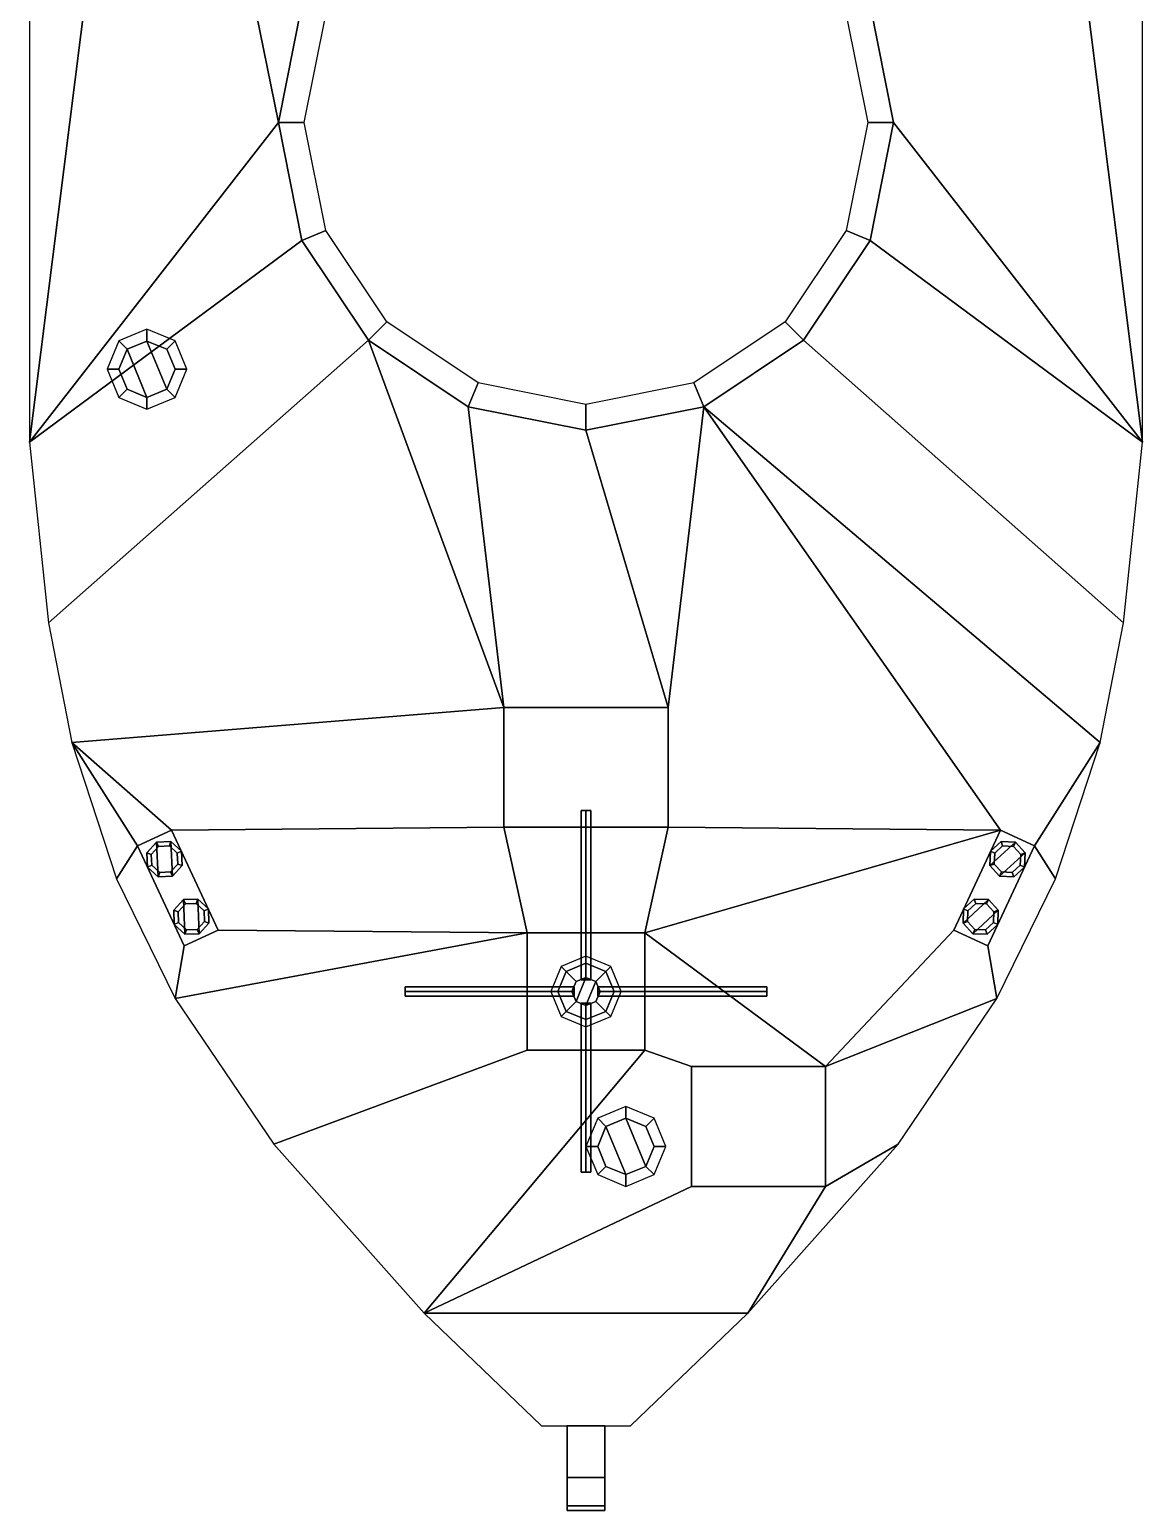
# Model space of a CAD drawing. Extents: x -2.4 to 2.4, y -9.4 to 9.3.
# Drawn here: x -2.37 to 2.37, y -9.4 to -3.09 of the extents above; entities that cross this region are included whole.
import ezdxf

# ---------------------------------------------------------------- set-up
doc = ezdxf.new("R2010")
doc.units = 0
doc.layers.add('SUPERSTRUCTURE', color=3, linetype='CONTINUOUS')

msp = doc.modelspace()

# ---------------------------------------------------------------- linework, layer by layer
at = {"layer": 'SUPERSTRUCTURE'}
for points in [[(-2.37, 0.76, 0.71), (-2.37, -4.85, 0.71), (-1.86, -0.79, 0.71), (-2, 0.58, 0.71)], [(1.86, -0.79, 0.71), (2.37, -4.85, 0.71), (2.37, 0.76, 0.71), (2, 0.58, 0.71)], [(-1.86, -0.79, 0.71), (-1.86, -0.79, 0.71), (-2.37, -4.85, 0.71), (-1.31, -3.49, 0.71)], [(-1.86, -0.79, 0.71), (-1.86, -0.79, 0.71), (-1.31, -3.49, 0.71), (-1.2103, -2.9887, 0.71)], [(2.37, -4.85, 0.71), (1.86, -0.79, 0.71), (1.2103, -2.9887, 0.71), (1.31, -3.49, 0.71)], [(-1.2103, -2.9887, 0.71), (-1.31, -3.49, 0.71), (-1.2, -3.49, 0.8), (-1.1087, -3.0308, 0.8)], [(1.31, -3.49, 0.71), (1.2103, -2.9887, 0.71), (1.1087, -3.0308, 0.8), (1.2, -3.49, 0.8)], [(-2.37, -4.85, 0.71), (-2.37, -4.85, 0.71), (-1.2103, -3.9913, 0.71), (-1.31, -3.49, 0.71)], [(-1.31, -3.49, 0.71), (-1.2103, -3.9913, 0.71), (-1.1087, -3.9492, 0.8), (-1.2, -3.49, 0.8)], [(1.2103, -3.9913, 0.71), (1.31, -3.49, 0.71), (1.2, -3.49, 0.8), (1.1087, -3.9492, 0.8)], [(2.37, -4.85, 0.71), (2.37, -4.85, 0.71), (1.31, -3.49, 0.71), (1.2103, -3.9913, 0.71)], [(-1.2103, -3.9913, 0.71), (-0.9263, -4.4163, 0.71), (-0.8485, -4.3385, 0.8), (-1.1087, -3.9492, 0.8)], [(0.9263, -4.4163, 0.71), (1.2103, -3.9913, 0.71), (1.1087, -3.9492, 0.8), (0.8485, -4.3385, 0.8)], [(-2.37, -4.85, 0.71), (-2.29, -5.62, 0.71), (-0.9263, -4.4163, 0.71), (-1.2103, -3.9913, 0.71)], [(2.29, -5.62, 0.71), (2.37, -4.85, 0.71), (1.2103, -3.9913, 0.71), (0.9263, -4.4163, 0.71)], [(-0.9263, -4.4163, 0.71), (-0.5013, -4.7003, 0.71), (-0.4592, -4.5987, 0.8), (-0.8485, -4.3385, 0.8)], [(0.5013, -4.7003, 0.71), (0.9263, -4.4163, 0.71), (0.8485, -4.3385, 0.8), (0.4592, -4.5987, 0.8)], [(-1.87, -4.37, 0.73), (-1.9902, -4.4198, 0.73), (-1.9549, -4.4551, 0.78), (-1.87, -4.42, 0.78)], [(-1.7498, -4.4198, 0.73), (-1.87, -4.37, 0.73), (-1.87, -4.42, 0.78), (-1.7851, -4.4551, 0.78)], [(-2.29, -5.62, 0.71), (-2.19, -6.13, 0.71), (-0.35, -5.98, 0.71), (-0.9263, -4.4163, 0.71)], [(-1.9902, -4.4198, 0.73), (-2.04, -4.54, 0.73), (-1.99, -4.54, 0.78), (-1.9549, -4.4551, 0.78)], [(-1.99, -4.54, 0.78), (-1.9549, -4.6249, 0.78), (-1.87, -4.66, 0.78), (-1.9549, -4.4551, 0.78)], [(-1.9549, -4.4551, 0.71), (-1.99, -4.54, 0.71), (-1.99, -4.54, 0.73), (-1.9549, -4.4551, 0.73)], [(-1.9549, -4.4551, 0.78), (-1.87, -4.66, 0.78), (-1.7851, -4.6249, 0.78), (-1.87, -4.42, 0.78)], [(-1.87, -4.42, 0.71), (-1.9549, -4.4551, 0.71), (-1.9549, -4.4551, 0.73), (-1.87, -4.42, 0.73)], [(-1.87, -4.42, 0.78), (-1.7851, -4.6249, 0.78), (-1.75, -4.54, 0.78), (-1.7851, -4.4551, 0.78)], [(-1.7851, -4.4551, 0.71), (-1.87, -4.42, 0.71), (-1.87, -4.42, 0.73), (-1.7851, -4.4551, 0.73)], [(-1.7, -4.54, 0.73), (-1.7498, -4.4198, 0.73), (-1.7851, -4.4551, 0.78), (-1.75, -4.54, 0.78)], [(-1.75, -4.54, 0.71), (-1.7851, -4.4551, 0.71), (-1.7851, -4.4551, 0.73), (-1.75, -4.54, 0.73)], [(-0.35, -5.98, 0.71), (-0.35, -5.98, 0.71), (-0.5013, -4.7003, 0.71), (-0.9263, -4.4163, 0.71)], [(2.19, -6.13, 0.71), (2.29, -5.62, 0.71), (0.9263, -4.4163, 0.71), (0.5013, -4.7003, 0.71)], [(-2.04, -4.54, 0.73), (-1.9902, -4.6602, 0.73), (-1.9549, -4.6249, 0.78), (-1.99, -4.54, 0.78)], [(-1.99, -4.54, 0.71), (-1.9549, -4.6249, 0.71), (-1.9549, -4.6249, 0.73), (-1.99, -4.54, 0.73)], [(-1.7851, -4.6249, 0.71), (-1.75, -4.54, 0.71), (-1.75, -4.54, 0.73), (-1.7851, -4.6249, 0.73)], [(-1.7498, -4.6602, 0.73), (-1.7, -4.54, 0.73), (-1.75, -4.54, 0.78), (-1.7851, -4.6249, 0.78)], [(-0.5013, -4.7003, 0.71), (0, -4.8, 0.71), (0, -4.69, 0.8), (-0.4592, -4.5987, 0.8)], [(0, -4.8, 0.71), (0.5013, -4.7003, 0.71), (0.4592, -4.5987, 0.8), (0, -4.69, 0.8)], [(-1.9902, -4.6602, 0.73), (-1.87, -4.71, 0.73), (-1.87, -4.66, 0.78), (-1.9549, -4.6249, 0.78)], [(-1.9549, -4.6249, 0.71), (-1.87, -4.66, 0.71), (-1.87, -4.66, 0.73), (-1.9549, -4.6249, 0.73)], [(-1.87, -4.66, 0.71), (-1.7851, -4.6249, 0.71), (-1.7851, -4.6249, 0.73), (-1.87, -4.66, 0.73)], [(-1.87, -4.71, 0.73), (-1.7498, -4.6602, 0.73), (-1.7851, -4.6249, 0.78), (-1.87, -4.66, 0.78)], [(-0.35, -5.98, 0.71), (0.35, -5.98, 0.71), (0, -4.8, 0.71), (-0.5013, -4.7003, 0.71)], [(0.35, -5.98, 0.71), (0.35, -5.98, 0.71), (0.5013, -4.7003, 0.71), (0, -4.8, 0.71)], [(0.35, -6.49, 0.71), (1.765, -6.5024, 0.71), (0.5013, -4.7003, 0.71), (0.35, -5.98, 0.71)], [(1.91, -6.57, 0.71), (2.19, -6.13, 0.71), (0.5013, -4.7003, 0.71), (1.765, -6.5024, 0.71)], [(-2.19, -6.13, 0.71), (-1.765, -6.5024, 0.71), (-0.35, -6.49, 0.71), (-0.35, -5.98, 0.71)], [(-0.35, -5.98, 0.77), (-0.35, -6.49, 0.77), (0.35, -6.49, 0.77), (0.35, -5.98, 0.77)], [(-0.35, -5.98, 0.71), (-0.35, -6.49, 0.71), (-0.35, -6.49, 0.77), (-0.35, -5.98, 0.77)], [(0.35, -5.98, 0.77), (0.35, -5.98, 0.71), (-0.35, -5.98, 0.71), (-0.35, -5.98, 0.77)], [(0.35, -6.49, 0.77), (0.35, -6.49, 0.71), (0.35, -5.98, 0.71), (0.35, -5.98, 0.77)], [(-2.19, -6.13, 0.71), (-2, -6.71, 0.71), (-1.91, -6.57, 0.71), (-2.19, -6.13, 0.71)], [(-1.765, -6.5024, 0.71), (-2.19, -6.13, 0.71), (-2.19, -6.13, 0.71), (-1.91, -6.57, 0.71)], [(1.91, -6.57, 0.71), (2, -6.71, 0.71), (2.19, -6.13, 0.71)], [(0, -7.14, 0.96), (-0.02, -7.14, 0.98), (-0.02, -6.42, 0.98), (0, -6.42, 0.96)], [(0, -6.42, 1), (0.02, -6.42, 0.98), (0, -6.42, 0.96), (-0.02, -6.42, 0.98)], [(-0.02, -7.14, 0.98), (0, -7.14, 1), (0, -6.42, 1), (-0.02, -6.42, 0.98)], [(0.02, -7.14, 0.98), (0, -7.14, 0.96), (0, -6.42, 0.96), (0.02, -6.42, 0.98)], [(0, -7.14, 1), (0.02, -7.14, 0.98), (0.02, -6.42, 0.98), (0, -6.42, 1)], [(-1.5664, -6.9283, 0.71), (-0.25, -6.94, 0.71), (-0.35, -6.49, 0.71), (-1.765, -6.5024, 0.71)], [(-0.35, -6.49, 0.77), (-0.35, -6.49, 0.71), (0.35, -6.49, 0.71), (0.35, -6.49, 0.77)], [(-0.35, -6.49, 0.71), (-0.25, -6.94, 0.71), (0.25, -6.94, 0.71), (0.35, -6.49, 0.71)], [(0.35, -6.49, 0.71), (0.25, -6.94, 0.71), (1.765, -6.5024, 0.71)], [(-1.91, -6.57, 0.73), (-1.7114, -6.996, 0.73), (-1.5664, -6.9283, 0.73), (-1.765, -6.5024, 0.73)], [(-1.765, -6.5024, 0.73), (-1.765, -6.5024, 0.71), (-1.91, -6.57, 0.71), (-1.91, -6.57, 0.73)], [(-1.8206, -6.5724, 0.81), (-1.8516, -6.6063, 0.81), (-1.8704, -6.5995, 0.83), (-1.829, -6.5543, 0.83)], [(-1.8226, -6.702, 0.83), (-1.829, -6.5543, 0.83), (-1.8704, -6.5995, 0.83), (-1.8677, -6.6606, 0.83)], [(-1.7747, -6.5704, 0.81), (-1.8206, -6.5724, 0.81), (-1.829, -6.5543, 0.83), (-1.7679, -6.5516, 0.83)], [(-1.7614, -6.6993, 0.83), (-1.7679, -6.5516, 0.83), (-1.829, -6.5543, 0.83), (-1.8226, -6.702, 0.83)], [(-1.7409, -6.6015, 0.81), (-1.7747, -6.5704, 0.81), (-1.7679, -6.5516, 0.83), (-1.7227, -6.593, 0.83)], [(-1.7201, -6.6542, 0.83), (-1.7227, -6.593, 0.83), (-1.7679, -6.5516, 0.83), (-1.7614, -6.6993, 0.83)], [(-1.5664, -6.9283, 0.73), (-1.5664, -6.9283, 0.71), (-1.765, -6.5024, 0.71), (-1.765, -6.5024, 0.73)], [(0.25, -6.94, 0.71), (1.02, -7.51, 0.71), (1.5664, -6.9283, 0.71), (1.765, -6.5024, 0.71)], [(1.765, -6.5024, 0.71), (1.5664, -6.9283, 0.71), (1.5664, -6.9283, 0.73), (1.765, -6.5024, 0.73)], [(1.765, -6.5024, 0.73), (1.5664, -6.9283, 0.73), (1.7114, -6.996, 0.73), (1.91, -6.57, 0.73)], [(1.7201, -6.6542, 0.83), (1.829, -6.5543, 0.83), (1.7679, -6.5516, 0.83), (1.7227, -6.593, 0.83)], [(1.7614, -6.6993, 0.83), (1.8704, -6.5995, 0.83), (1.829, -6.5543, 0.83), (1.7201, -6.6542, 0.83)], [(1.7747, -6.5704, 0.81), (1.7409, -6.6015, 0.81), (1.7227, -6.593, 0.83), (1.7679, -6.5516, 0.83)], [(1.91, -6.57, 0.73), (1.91, -6.57, 0.71), (1.765, -6.5024, 0.71), (1.765, -6.5024, 0.73)], [(1.8206, -6.5724, 0.81), (1.7747, -6.5704, 0.81), (1.7679, -6.5516, 0.83), (1.829, -6.5543, 0.83)], [(1.8516, -6.6063, 0.81), (1.8206, -6.5724, 0.81), (1.829, -6.5543, 0.83), (1.8704, -6.5995, 0.83)], [(-2, -6.71, 0.71), (-1.75, -7.22, 0.71), (-1.7114, -6.996, 0.71), (-1.91, -6.57, 0.71)], [(-1.91, -6.57, 0.71), (-1.7114, -6.996, 0.71), (-1.7114, -6.996, 0.73), (-1.91, -6.57, 0.73)], [(-1.8516, -6.6063, 0.81), (-1.8496, -6.6522, 0.81), (-1.8677, -6.6606, 0.83), (-1.8704, -6.5995, 0.83)], [(-1.8206, -6.5724, 0.73), (-1.8516, -6.6063, 0.73), (-1.8516, -6.6063, 0.81), (-1.8206, -6.5724, 0.81)], [(-1.8516, -6.6063, 0.73), (-1.8496, -6.6522, 0.73), (-1.8496, -6.6522, 0.81), (-1.8516, -6.6063, 0.81)], [(-1.7747, -6.5704, 0.73), (-1.8206, -6.5724, 0.73), (-1.8206, -6.5724, 0.81), (-1.7747, -6.5704, 0.81)], [(-1.7409, -6.6015, 0.73), (-1.7747, -6.5704, 0.73), (-1.7747, -6.5704, 0.81), (-1.7409, -6.6015, 0.81)], [(-1.7389, -6.6473, 0.81), (-1.7409, -6.6015, 0.81), (-1.7227, -6.593, 0.83), (-1.7201, -6.6542, 0.83)], [(-1.7389, -6.6473, 0.73), (-1.7409, -6.6015, 0.73), (-1.7409, -6.6015, 0.81), (-1.7389, -6.6473, 0.81)], [(1.7114, -6.996, 0.73), (1.7114, -6.996, 0.71), (1.91, -6.57, 0.71), (1.91, -6.57, 0.73)], [(1.7114, -6.996, 0.71), (1.75, -7.22, 0.71), (2, -6.71, 0.71), (1.91, -6.57, 0.71)], [(1.7409, -6.6015, 0.81), (1.7389, -6.6473, 0.81), (1.7201, -6.6542, 0.83), (1.7227, -6.593, 0.83)], [(1.7409, -6.6015, 0.73), (1.7389, -6.6473, 0.73), (1.7389, -6.6473, 0.81), (1.7409, -6.6015, 0.81)], [(1.7747, -6.5704, 0.73), (1.7409, -6.6015, 0.73), (1.7409, -6.6015, 0.81), (1.7747, -6.5704, 0.81)], [(1.8226, -6.702, 0.83), (1.8677, -6.6606, 0.83), (1.8704, -6.5995, 0.83), (1.7614, -6.6993, 0.83)], [(1.8206, -6.5724, 0.73), (1.7747, -6.5704, 0.73), (1.7747, -6.5704, 0.81), (1.8206, -6.5724, 0.81)], [(1.8516, -6.6063, 0.73), (1.8206, -6.5724, 0.73), (1.8206, -6.5724, 0.81), (1.8516, -6.6063, 0.81)], [(1.8496, -6.6522, 0.81), (1.8516, -6.6063, 0.81), (1.8704, -6.5995, 0.83), (1.8677, -6.6606, 0.83)], [(1.8496, -6.6522, 0.73), (1.8516, -6.6063, 0.73), (1.8516, -6.6063, 0.81), (1.8496, -6.6522, 0.81)], [(-1.8496, -6.6522, 0.81), (-1.8158, -6.6832, 0.81), (-1.8226, -6.702, 0.83), (-1.8677, -6.6606, 0.83)], [(-1.8496, -6.6522, 0.73), (-1.8158, -6.6832, 0.73), (-1.8158, -6.6832, 0.81), (-1.8496, -6.6522, 0.81)], [(-1.8158, -6.6832, 0.81), (-1.7699, -6.6812, 0.81), (-1.7614, -6.6993, 0.83), (-1.8226, -6.702, 0.83)], [(-1.8158, -6.6832, 0.73), (-1.7699, -6.6812, 0.73), (-1.7699, -6.6812, 0.81), (-1.8158, -6.6832, 0.81)], [(-1.7699, -6.6812, 0.81), (-1.7389, -6.6473, 0.81), (-1.7201, -6.6542, 0.83), (-1.7614, -6.6993, 0.83)], [(-1.7699, -6.6812, 0.73), (-1.7389, -6.6473, 0.73), (-1.7389, -6.6473, 0.81), (-1.7699, -6.6812, 0.81)], [(1.7389, -6.6473, 0.81), (1.7699, -6.6812, 0.81), (1.7614, -6.6993, 0.83), (1.7201, -6.6542, 0.83)], [(1.7389, -6.6473, 0.73), (1.7699, -6.6812, 0.73), (1.7699, -6.6812, 0.81), (1.7389, -6.6473, 0.81)], [(1.7699, -6.6812, 0.81), (1.8158, -6.6832, 0.81), (1.8226, -6.702, 0.83), (1.7614, -6.6993, 0.83)], [(1.7699, -6.6812, 0.73), (1.8158, -6.6832, 0.73), (1.8158, -6.6832, 0.81), (1.7699, -6.6812, 0.81)], [(1.8158, -6.6832, 0.73), (1.8496, -6.6522, 0.73), (1.8496, -6.6522, 0.81), (1.8158, -6.6832, 0.81)], [(1.8158, -6.6832, 0.81), (1.8496, -6.6522, 0.81), (1.8677, -6.6606, 0.83), (1.8226, -6.702, 0.83)], [(-1.7065, -6.8171, 0.81), (-1.7375, -6.851, 0.81), (-1.7563, -6.8442, 0.83), (-1.7149, -6.799, 0.83)], [(-1.7085, -6.9467, 0.83), (-1.7149, -6.799, 0.83), (-1.7563, -6.8442, 0.83), (-1.7536, -6.9053, 0.83)], [(-1.6606, -6.8151, 0.81), (-1.7065, -6.8171, 0.81), (-1.7149, -6.799, 0.83), (-1.6538, -6.7963, 0.83)], [(-1.6473, -6.944, 0.83), (-1.6538, -6.7963, 0.83), (-1.7149, -6.799, 0.83), (-1.7085, -6.9467, 0.83)], [(-1.6267, -6.8462, 0.81), (-1.6606, -6.8151, 0.81), (-1.6538, -6.7963, 0.83), (-1.6086, -6.8377, 0.83)], [(-1.606, -6.8989, 0.83), (-1.6086, -6.8377, 0.83), (-1.6538, -6.7963, 0.83), (-1.6473, -6.944, 0.83)], [(1.606, -6.8989, 0.83), (1.7149, -6.799, 0.83), (1.6538, -6.7963, 0.83), (1.6086, -6.8377, 0.83)], [(1.6473, -6.944, 0.83), (1.7563, -6.8442, 0.83), (1.7149, -6.799, 0.83), (1.606, -6.8989, 0.83)], [(1.6606, -6.8151, 0.81), (1.6267, -6.8462, 0.81), (1.6086, -6.8377, 0.83), (1.6538, -6.7963, 0.83)], [(1.7065, -6.8171, 0.81), (1.6606, -6.8151, 0.81), (1.6538, -6.7963, 0.83), (1.7149, -6.799, 0.83)], [(1.7375, -6.851, 0.81), (1.7065, -6.8171, 0.81), (1.7149, -6.799, 0.83), (1.7563, -6.8442, 0.83)], [(-1.7375, -6.851, 0.81), (-1.7355, -6.8969, 0.81), (-1.7536, -6.9053, 0.83), (-1.7563, -6.8442, 0.83)], [(-1.7065, -6.8171, 0.73), (-1.7375, -6.851, 0.73), (-1.7375, -6.851, 0.81), (-1.7065, -6.8171, 0.81)], [(-1.7375, -6.851, 0.73), (-1.7355, -6.8969, 0.73), (-1.7355, -6.8969, 0.81), (-1.7375, -6.851, 0.81)], [(-1.6606, -6.8151, 0.73), (-1.7065, -6.8171, 0.73), (-1.7065, -6.8171, 0.81), (-1.6606, -6.8151, 0.81)], [(-1.6267, -6.8462, 0.73), (-1.6606, -6.8151, 0.73), (-1.6606, -6.8151, 0.81), (-1.6267, -6.8462, 0.81)], [(-1.6247, -6.892, 0.81), (-1.6267, -6.8462, 0.81), (-1.6086, -6.8377, 0.83), (-1.606, -6.8989, 0.83)], [(-1.6247, -6.892, 0.73), (-1.6267, -6.8462, 0.73), (-1.6267, -6.8462, 0.81), (-1.6247, -6.892, 0.81)], [(1.6267, -6.8462, 0.81), (1.6247, -6.892, 0.81), (1.606, -6.8989, 0.83), (1.6086, -6.8377, 0.83)], [(1.6267, -6.8462, 0.73), (1.6247, -6.892, 0.73), (1.6247, -6.892, 0.81), (1.6267, -6.8462, 0.81)], [(1.6606, -6.8151, 0.73), (1.6267, -6.8462, 0.73), (1.6267, -6.8462, 0.81), (1.6606, -6.8151, 0.81)], [(1.7085, -6.9467, 0.83), (1.7536, -6.9053, 0.83), (1.7563, -6.8442, 0.83), (1.6473, -6.944, 0.83)], [(1.7065, -6.8171, 0.73), (1.6606, -6.8151, 0.73), (1.6606, -6.8151, 0.81), (1.7065, -6.8171, 0.81)], [(1.7375, -6.851, 0.73), (1.7065, -6.8171, 0.73), (1.7065, -6.8171, 0.81), (1.7375, -6.851, 0.81)], [(1.7355, -6.8969, 0.81), (1.7375, -6.851, 0.81), (1.7563, -6.8442, 0.83), (1.7536, -6.9053, 0.83)], [(1.7355, -6.8969, 0.73), (1.7375, -6.851, 0.73), (1.7375, -6.851, 0.81), (1.7355, -6.8969, 0.81)], [(-1.7355, -6.8969, 0.81), (-1.7016, -6.9279, 0.81), (-1.7085, -6.9467, 0.83), (-1.7536, -6.9053, 0.83)], [(-1.7114, -6.996, 0.71), (-1.75, -7.22, 0.71), (-0.25, -6.94, 0.71), (-1.5664, -6.9283, 0.71)], [(-1.7355, -6.8969, 0.73), (-1.7016, -6.9279, 0.73), (-1.7016, -6.9279, 0.81), (-1.7355, -6.8969, 0.81)], [(-1.7114, -6.996, 0.73), (-1.7114, -6.996, 0.71), (-1.5664, -6.9283, 0.71), (-1.5664, -6.9283, 0.73)], [(-1.7016, -6.9279, 0.81), (-1.6558, -6.9259, 0.81), (-1.6473, -6.944, 0.83), (-1.7085, -6.9467, 0.83)], [(-1.7016, -6.9279, 0.73), (-1.6558, -6.9259, 0.73), (-1.6558, -6.9259, 0.81), (-1.7016, -6.9279, 0.81)], [(-1.6558, -6.9259, 0.81), (-1.6247, -6.892, 0.81), (-1.606, -6.8989, 0.83), (-1.6473, -6.944, 0.83)], [(-1.6558, -6.9259, 0.73), (-1.6247, -6.892, 0.73), (-1.6247, -6.892, 0.81), (-1.6558, -6.9259, 0.81)], [(1.5664, -6.9283, 0.71), (1.02, -7.51, 0.71), (1.75, -7.22, 0.71), (1.7114, -6.996, 0.71)], [(1.5664, -6.9283, 0.73), (1.5664, -6.9283, 0.71), (1.7114, -6.996, 0.71), (1.7114, -6.996, 0.73)], [(1.6247, -6.892, 0.81), (1.6558, -6.9259, 0.81), (1.6473, -6.944, 0.83), (1.606, -6.8989, 0.83)], [(1.6247, -6.892, 0.73), (1.6558, -6.9259, 0.73), (1.6558, -6.9259, 0.81), (1.6247, -6.892, 0.81)], [(1.6558, -6.9259, 0.81), (1.7016, -6.9279, 0.81), (1.7085, -6.9467, 0.83), (1.6473, -6.944, 0.83)], [(1.6558, -6.9259, 0.73), (1.7016, -6.9279, 0.73), (1.7016, -6.9279, 0.81), (1.6558, -6.9259, 0.81)], [(1.7016, -6.9279, 0.73), (1.7355, -6.8969, 0.73), (1.7355, -6.8969, 0.81), (1.7016, -6.9279, 0.81)], [(1.7016, -6.9279, 0.81), (1.7355, -6.8969, 0.81), (1.7536, -6.9053, 0.83), (1.7085, -6.9467, 0.83)], [(-1.75, -7.22, 0.71), (-1.33, -7.84, 0.71), (-0.25, -7.44, 0.71), (-0.25, -6.94, 0.71)], [(-0.25, -6.94, 0.71), (-0.25, -7.44, 0.71), (-0.25, -7.44, 0.74), (-0.25, -6.94, 0.74)], [(-0.25, -6.94, 0.74), (-0.25, -7.44, 0.74), (0.25, -7.44, 0.74), (0.25, -6.94, 0.74)], [(0.25, -6.94, 0.74), (0.25, -6.94, 0.71), (-0.25, -6.94, 0.71), (-0.25, -6.94, 0.74)], [(0.25, -7.44, 0.74), (0.25, -7.44, 0.71), (0.25, -6.94, 0.71), (0.25, -6.94, 0.74)], [(1.02, -7.51, 0.71), (0.25, -6.94, 0.71), (0.25, -7.44, 0.71), (0.45, -7.51, 0.71)], [(0, -7.04, 0.74), (-0.1061, -7.0839, 0.74), (-0.0849, -7.1051, 0.78), (0, -7.07, 0.78)], [(0.1061, -7.0839, 0.74), (0, -7.04, 0.74), (0, -7.07, 0.78), (0.0849, -7.1051, 0.78)], [(-0.1061, -7.0839, 0.74), (-0.15, -7.19, 0.74), (-0.12, -7.19, 0.78), (-0.0849, -7.1051, 0.78)], [(-0.0849, -7.1051, 0.78), (-0.12, -7.19, 0.78), (-0.06, -7.19, 0.95), (-0.0424, -7.1476, 0.95)], [(0, -7.07, 0.78), (-0.0849, -7.1051, 0.78), (-0.0424, -7.1476, 0.95), (0, -7.13, 0.95)], [(0.0849, -7.1051, 0.78), (0, -7.07, 0.78), (0, -7.13, 0.95), (0.0424, -7.1476, 0.95)], [(0.12, -7.19, 0.78), (0.0849, -7.1051, 0.78), (0.0424, -7.1476, 0.95), (0.06, -7.19, 0.95)], [(0.15, -7.19, 0.74), (0.1061, -7.0839, 0.74), (0.0849, -7.1051, 0.78), (0.12, -7.19, 0.78)], [(-0.05, -7.19, 1), (-0.05, -7.17, 0.98), (-0.77, -7.17, 0.98), (-0.77, -7.19, 1)], [(-0.05, -7.17, 0.98), (-0.05, -7.19, 0.96), (-0.77, -7.19, 0.96), (-0.77, -7.17, 0.98)], [(-0.77, -7.19, 1), (-0.77, -7.17, 0.98), (-0.77, -7.19, 0.96), (-0.77, -7.21, 0.98)], [(-0.0424, -7.2324, 1.01), (0, -7.13, 1.01), (-0.0424, -7.1476, 1.01), (-0.06, -7.19, 1.01)], [(-0.0424, -7.1476, 0.95), (-0.06, -7.19, 0.95), (-0.06, -7.19, 1.01), (-0.0424, -7.1476, 1.01)], [(0, -7.13, 0.95), (-0.0424, -7.1476, 0.95), (-0.0424, -7.1476, 1.01), (0, -7.13, 1.01)], [(0, -7.25, 1.01), (0.0424, -7.1476, 1.01), (0, -7.13, 1.01), (-0.0424, -7.2324, 1.01)], [(0.0424, -7.1476, 0.95), (0, -7.13, 0.95), (0, -7.13, 1.01), (0.0424, -7.1476, 1.01)], [(0.0424, -7.2324, 1.01), (0.06, -7.19, 1.01), (0.0424, -7.1476, 1.01), (0, -7.25, 1.01)], [(0.06, -7.19, 0.95), (0.0424, -7.1476, 0.95), (0.0424, -7.1476, 1.01), (0.06, -7.19, 1.01)], [(0.05, -7.17, 0.98), (0.05, -7.19, 1), (0.77, -7.19, 1), (0.77, -7.17, 0.98)], [(0.05, -7.19, 0.96), (0.05, -7.17, 0.98), (0.77, -7.17, 0.98), (0.77, -7.19, 0.96)], [(0.77, -7.19, 1), (0.77, -7.21, 0.98), (0.77, -7.19, 0.96), (0.77, -7.17, 0.98)], [(-0.05, -7.21, 0.98), (-0.05, -7.19, 1), (-0.77, -7.19, 1), (-0.77, -7.21, 0.98)], [(-0.05, -7.19, 0.96), (-0.05, -7.21, 0.98), (-0.77, -7.21, 0.98), (-0.77, -7.19, 0.96)], [(-0.15, -7.19, 0.74), (-0.1061, -7.2961, 0.74), (-0.0849, -7.2749, 0.78), (-0.12, -7.19, 0.78)], [(-0.12, -7.19, 0.78), (-0.0849, -7.2749, 0.78), (-0.0424, -7.2324, 0.95), (-0.06, -7.19, 0.95)], [(-0.0849, -7.2749, 0.78), (0, -7.31, 0.78), (0, -7.25, 0.95), (-0.0424, -7.2324, 0.95)], [(-0.06, -7.19, 0.95), (-0.0424, -7.2324, 0.95), (-0.0424, -7.2324, 1.01), (-0.06, -7.19, 1.01)], [(-0.0424, -7.2324, 0.95), (0, -7.25, 0.95), (0, -7.25, 1.01), (-0.0424, -7.2324, 1.01)], [(0, -7.24, 1), (-0.02, -7.24, 0.98), (-0.02, -7.96, 0.98), (0, -7.96, 1)], [(-0.02, -7.24, 0.98), (0, -7.24, 0.96), (0, -7.96, 0.96), (-0.02, -7.96, 0.98)], [(0, -7.31, 0.78), (0.0849, -7.2749, 0.78), (0.0424, -7.2324, 0.95), (0, -7.25, 0.95)], [(0, -7.25, 0.95), (0.0424, -7.2324, 0.95), (0.0424, -7.2324, 1.01), (0, -7.25, 1.01)], [(0.02, -7.24, 0.98), (0, -7.24, 1), (0, -7.96, 1), (0.02, -7.96, 0.98)], [(0, -7.24, 0.96), (0.02, -7.24, 0.98), (0.02, -7.96, 0.98), (0, -7.96, 0.96)], [(0.0849, -7.2749, 0.78), (0.12, -7.19, 0.78), (0.06, -7.19, 0.95), (0.0424, -7.2324, 0.95)], [(0.0424, -7.2324, 0.95), (0.06, -7.19, 0.95), (0.06, -7.19, 1.01), (0.0424, -7.2324, 1.01)], [(0.05, -7.19, 1), (0.05, -7.21, 0.98), (0.77, -7.21, 0.98), (0.77, -7.19, 1)], [(0.05, -7.21, 0.98), (0.05, -7.19, 0.96), (0.77, -7.19, 0.96), (0.77, -7.21, 0.98)], [(0.1061, -7.2961, 0.74), (0.15, -7.19, 0.74), (0.12, -7.19, 0.78), (0.0849, -7.2749, 0.78)], [(1.02, -8.02, 0.71), (1.33, -7.84, 0.71), (1.75, -7.22, 0.71), (1.02, -7.51, 0.71)], [(-0.1061, -7.2961, 0.74), (0, -7.34, 0.74), (0, -7.31, 0.78), (-0.0849, -7.2749, 0.78)], [(0, -7.34, 0.74), (0.1061, -7.2961, 0.74), (0.0849, -7.2749, 0.78), (0, -7.31, 0.78)], [(-0.25, -7.44, 0.71), (-1.33, -7.84, 0.71), (-0.69, -8.56, 0.71), (0.25, -7.44, 0.71)], [(0.25, -7.44, 0.71), (-0.69, -8.56, 0.71), (0.45, -8.02, 0.71), (0.45, -7.51, 0.71)], [(-0.25, -7.44, 0.74), (-0.25, -7.44, 0.71), (0.25, -7.44, 0.71), (0.25, -7.44, 0.74)], [(1.02, -7.51, 0.77), (1.02, -7.51, 0.71), (0.45, -7.51, 0.71), (0.45, -7.51, 0.77)], [(0.45, -7.51, 0.71), (0.45, -8.02, 0.71), (0.45, -8.02, 0.77), (0.45, -7.51, 0.77)], [(0.45, -7.51, 0.77), (0.45, -8.02, 0.77), (1.02, -8.02, 0.77), (1.02, -7.51, 0.77)], [(1.02, -8.02, 0.77), (1.02, -8.02, 0.71), (1.02, -7.51, 0.71), (1.02, -7.51, 0.77)], [(0.17, -7.68, 0.73), (0.0498, -7.7298, 0.73), (0.0851, -7.7651, 0.78), (0.17, -7.73, 0.78)], [(0.2902, -7.7298, 0.73), (0.17, -7.68, 0.73), (0.17, -7.73, 0.78), (0.2549, -7.7651, 0.78)], [(0.0498, -7.7298, 0.73), (0, -7.85, 0.73), (0.05, -7.85, 0.78), (0.0851, -7.7651, 0.78)], [(0.17, -7.73, 0.71), (0.0851, -7.7651, 0.71), (0.0851, -7.7651, 0.73), (0.17, -7.73, 0.73)], [(0.0851, -7.7651, 0.78), (0.17, -7.97, 0.78), (0.2549, -7.9349, 0.78), (0.17, -7.73, 0.78)], [(0.2549, -7.7651, 0.71), (0.17, -7.73, 0.71), (0.17, -7.73, 0.73), (0.2549, -7.7651, 0.73)], [(0.17, -7.73, 0.78), (0.2549, -7.9349, 0.78), (0.29, -7.85, 0.78), (0.2549, -7.7651, 0.78)], [(0.34, -7.85, 0.73), (0.2902, -7.7298, 0.73), (0.2549, -7.7651, 0.78), (0.29, -7.85, 0.78)], [(0.0851, -7.7651, 0.71), (0.05, -7.85, 0.71), (0.05, -7.85, 0.73), (0.0851, -7.7651, 0.73)], [(0.05, -7.85, 0.78), (0.0851, -7.9349, 0.78), (0.17, -7.97, 0.78), (0.0851, -7.7651, 0.78)], [(0.29, -7.85, 0.71), (0.2549, -7.7651, 0.71), (0.2549, -7.7651, 0.73), (0.29, -7.85, 0.73)], [(0, -7.85, 0.73), (0.0498, -7.9702, 0.73), (0.0851, -7.9349, 0.78), (0.05, -7.85, 0.78)], [(0.05, -7.85, 0.71), (0.0851, -7.9349, 0.71), (0.0851, -7.9349, 0.73), (0.05, -7.85, 0.73)], [(0.2902, -7.9702, 0.73), (0.34, -7.85, 0.73), (0.29, -7.85, 0.78), (0.2549, -7.9349, 0.78)], [(0.2549, -7.9349, 0.71), (0.29, -7.85, 0.71), (0.29, -7.85, 0.73), (0.2549, -7.9349, 0.73)], [(1.02, -8.02, 0.71), (0.69, -8.56, 0.71), (1.33, -7.84, 0.71)], [(0.0498, -7.9702, 0.73), (0.17, -8.02, 0.73), (0.17, -7.97, 0.78), (0.0851, -7.9349, 0.78)], [(0.0851, -7.9349, 0.71), (0.17, -7.97, 0.71), (0.17, -7.97, 0.73), (0.0851, -7.9349, 0.73)], [(0.17, -8.02, 0.73), (0.2902, -7.9702, 0.73), (0.2549, -7.9349, 0.78), (0.17, -7.97, 0.78)], [(0.17, -7.97, 0.71), (0.2549, -7.9349, 0.71), (0.2549, -7.9349, 0.73), (0.17, -7.97, 0.73)], [(0, -7.96, 1), (-0.02, -7.96, 0.98), (0, -7.96, 0.96), (0.02, -7.96, 0.98)], [(0.45, -8.02, 0.71), (-0.69, -8.56, 0.71), (0.69, -8.56, 0.71), (1.02, -8.02, 0.71)], [(0.45, -8.02, 0.77), (0.45, -8.02, 0.71), (1.02, -8.02, 0.71), (1.02, -8.02, 0.77)], [(-0.69, -8.56, 0.71), (-0.19, -9.04, 0.71), (0.19, -9.04, 0.71), (0.69, -8.56, 0.71)], [(-0.08, -9.04, 0.71), (-0.08, -9.26, 0.83), (0.08, -9.26, 0.83), (0.08, -9.04, 0.71)], [(-0.08, -9.4, 0.73), (-0.08, -9.04, 0.54), (0.08, -9.04, 0.54), (0.08, -9.4, 0.73)], [(-0.08, -9.04, 0.54), (-0.08, -9.4, 0.73), (-0.08, -9.26, 0.83), (-0.08, -9.04, 0.71)], [(0.08, -9.04, 0.71), (0.08, -9.26, 0.83), (0.08, -9.4, 0.73), (0.08, -9.04, 0.54)], [(-0.08, -9.26, 0.83), (-0.08, -9.38, 0.83), (0.08, -9.38, 0.83), (0.08, -9.26, 0.83)], [(-0.08, -9.4, 0.73), (-0.08, -9.4, 0.79), (-0.08, -9.38, 0.83), (-0.08, -9.26, 0.83)], [(0.08, -9.26, 0.83), (0.08, -9.38, 0.83), (0.08, -9.4, 0.79), (0.08, -9.4, 0.73)], [(-0.08, -9.38, 0.83), (-0.08, -9.4, 0.79), (0.08, -9.4, 0.79), (0.08, -9.38, 0.83)], [(-0.08, -9.4, 0.79), (-0.08, -9.4, 0.73), (0.08, -9.4, 0.73), (0.08, -9.4, 0.79)]]:
    msp.add_3dface(points, dxfattribs=at)

doc.saveas('drawing.dxf')
